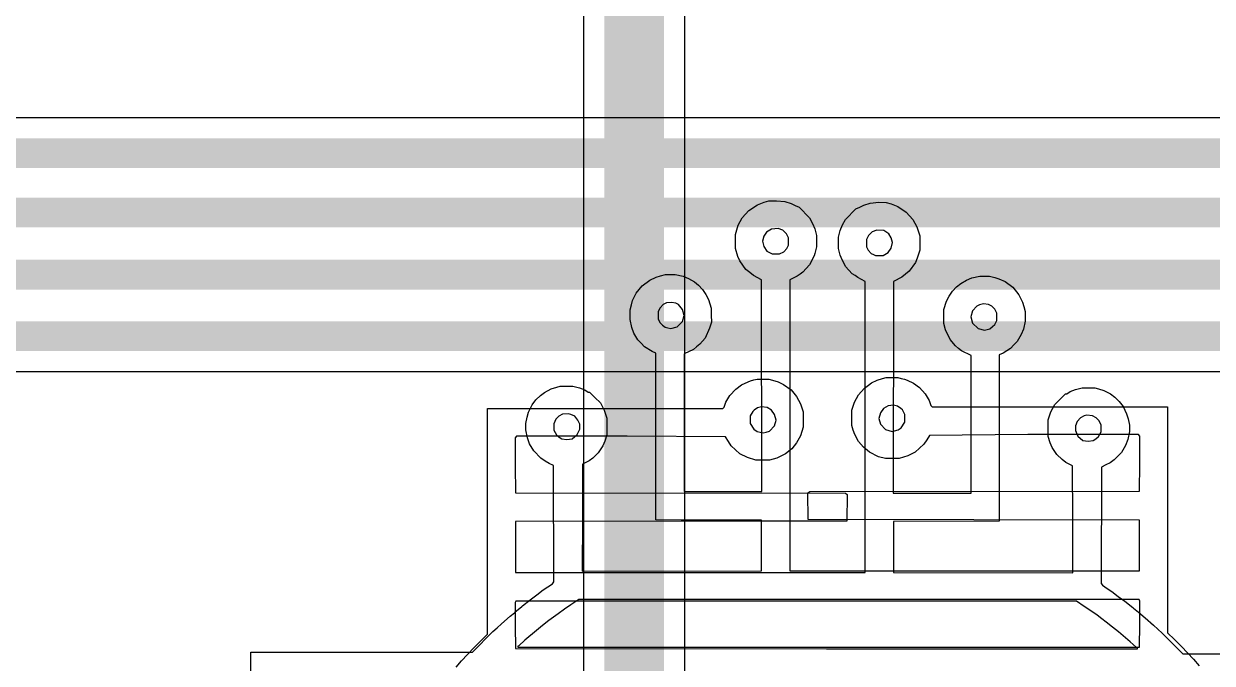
# Model space of a CAD drawing. Header units: inches. Extents: x -7 to 5163, y -3 to 5149.
# Drawn here: x 92.07 to 107.26, y 59.49 to 67.67 of the extents above; entities that cross this region are included whole.
import ezdxf

# ---------------------------------------------------------------- set-up
doc = ezdxf.new("R2010")
doc.units = ezdxf.units.IN
for name, color, linetype in [('Bottom Layer', 5, 'Continuous'), ('Bottom Overlay', 54, 'Continuous'), ('Top Layer', 1, 'Continuous'), ('Top Overlay', 2, 'Continuous')]:
    doc.layers.add(name, color=color, linetype=linetype)

# ---------------------------------------------------------------- blocks, each defined once
blk = doc.blocks.new('IMPORTED_IMAGE_B_1')
at = {"layer": 'Top Overlay'}
for p, q in [((10.525, -0.01), (10.635, 0)), ((10.635, 0), (10.729, -0.004)), ((10.211, -0.22), (10.344, -0.085)), ((10.344, -0.085), (10.395, -0.061)), ((10.395, -0.061), (10.446, -0.036)), ((10.446, -0.036), (10.525, -0.01)), ((10.729, -0.004), (10.792, -0.021)), ((10.792, -0.021), (10.878, -0.054)), ((10.878, -0.054), (10.986, -0.125)), ((10.986, -0.125), (11.072, -0.221)), ((10.143, -0.361), (10.171, -0.29)), ((10.171, -0.29), (10.211, -0.22)), ((11.072, -0.221), (11.122, -0.314)), ((10.121, -0.447), (10.143, -0.361)), ((10.121, -0.591), (10.121, -0.447)), ((10.504, -0.424), (10.479, -0.476)), ((10.551, -0.379), (10.504, -0.424)), ((10.504, -0.424), (10.504, -0.424)), ((10.611, -0.357), (10.551, -0.379)), ((10.551, -0.379), (10.551, -0.379)), ((10.699, -0.363), (10.611, -0.357)), ((10.611, -0.357), (10.611, -0.357)), ((10.762, -0.403), (10.699, -0.363)), ((10.699, -0.363), (10.699, -0.363)), ((10.794, -0.455), (10.762, -0.403)), ((10.762, -0.403), (10.762, -0.403)), ((10.811, -0.517), (10.794, -0.455)), ((10.794, -0.455), (10.794, -0.455)), ((11.122, -0.314), (11.159, -0.431)), ((11.159, -0.431), (11.159, -0.522)), ((10.143, -0.675), (10.121, -0.591)), ((10.479, -0.476), (10.479, -0.476)), ((10.479, -0.476), (10.479, -0.569)), ((10.479, -0.569), (10.479, -0.569)), ((10.479, -0.569), (10.501, -0.612)), ((10.756, -0.644), (10.793, -0.588)), ((10.793, -0.588), (10.811, -0.517)), ((10.793, -0.588), (10.793, -0.588)), ((10.811, -0.517), (10.811, -0.517)), ((11.159, -0.522), (11.159, -0.612)), ((10.153, -0.706), (10.143, -0.675)), ((10.21, -0.82), (10.153, -0.706)), ((10.501, -0.612), (10.501, -0.612)), ((10.501, -0.612), (10.54, -0.656)), ((10.54, -0.656), (10.54, -0.656)), ((10.54, -0.656), (10.568, -0.669)), ((10.568, -0.669), (10.568, -0.669)), ((10.568, -0.669), (10.595, -0.682)), ((10.595, -0.682), (10.595, -0.682)), ((10.595, -0.682), (10.69, -0.682)), ((10.69, -0.682), (10.756, -0.644)), ((10.69, -0.682), (10.69, -0.682)), ((10.756, -0.644), (10.756, -0.644)), ((11.126, -0.714), (11.103, -0.769)), ((11.159, -0.612), (11.126, -0.714)), ((10.295, -0.914), (10.21, -0.82)), ((11.023, -0.882), (10.976, -0.919)), ((11.103, -0.769), (11.023, -0.882)), ((10.332, -0.939), (10.295, -0.914)), ((10.368, -0.964), (10.332, -0.939)), ((10.462, -1.014), (10.368, -0.964)), ((10.462, -4.737), (10.462, -1.014)), ((10.823, -1.014), (10.819, -3.722)), ((10.929, -0.957), (10.823, -1.014)), ((10.976, -0.919), (10.929, -0.957)), ((11.631, -1.082), (11.683, -1.038)), ((11.683, -1.038), (11.756, -0.995)), ((11.756, -0.995), (11.827, -0.967)), ((11.827, -0.967), (11.929, -0.945)), ((11.929, -0.945), (12.052, -0.945)), ((12.052, -0.945), (12.117, -0.962)), ((12.117, -0.962), (12.172, -0.979)), ((12.172, -0.979), (12.252, -1.015)), ((12.252, -1.015), (12.349, -1.088)), ((11.502, -1.264), (11.535, -1.2)), ((11.535, -1.2), (11.578, -1.137)), ((11.578, -1.137), (11.631, -1.082)), ((12.349, -1.088), (12.427, -1.184)), ((12.427, -1.184), (12.472, -1.278)), ((11.467, -1.373), (11.502, -1.264)), ((11.887, -1.329), (11.834, -1.391)), ((11.921, -1.311), (11.887, -1.329)), ((11.887, -1.329), (11.887, -1.329)), ((11.976, -1.301), (11.921, -1.311)), ((11.921, -1.311), (11.921, -1.311)), ((12.039, -1.308), (11.976, -1.301)), ((11.976, -1.301), (11.976, -1.301)), ((12.081, -1.329), (12.039, -1.308)), ((12.039, -1.308), (12.039, -1.308)), ((12.121, -1.369), (12.081, -1.329)), ((12.081, -1.329), (12.081, -1.329)), ((12.472, -1.278), (12.489, -1.333)), ((12.489, -1.333), (12.505, -1.398)), ((11.466, -1.553), (11.467, -1.463)), ((11.467, -1.463), (11.467, -1.373)), ((11.834, -1.391), (11.814, -1.468)), ((11.814, -1.468), (11.814, -1.468)), ((11.814, -1.468), (11.835, -1.545)), ((11.834, -1.391), (11.834, -1.391)), ((12.146, -1.419), (12.121, -1.369)), ((12.121, -1.369), (12.121, -1.369)), ((12.121, -1.563), (12.146, -1.515)), ((12.146, -1.515), (12.146, -1.419)), ((12.146, -1.419), (12.146, -1.419)), ((12.146, -1.515), (12.146, -1.515)), ((12.505, -1.398), (12.505, -1.522)), ((11.488, -1.631), (11.466, -1.553)), ((11.547, -1.757), (11.488, -1.631)), ((11.835, -1.545), (11.835, -1.545)), ((11.835, -1.545), (11.905, -1.616)), ((11.905, -1.616), (11.905, -1.616)), ((11.905, -1.616), (11.985, -1.636)), ((11.985, -1.636), (12.057, -1.618)), ((11.985, -1.636), (11.985, -1.636)), ((12.057, -1.618), (12.089, -1.591)), ((12.057, -1.618), (12.057, -1.618)), ((12.089, -1.591), (12.121, -1.563)), ((12.089, -1.591), (12.089, -1.591)), ((12.121, -1.563), (12.121, -1.563)), ((12.484, -1.624), (12.455, -1.694)), ((12.505, -1.522), (12.484, -1.624)), ((11.615, -1.836), (11.547, -1.757)), ((12.404, -1.78), (12.362, -1.825)), ((12.455, -1.694), (12.404, -1.78)), ((11.654, -1.869), (11.615, -1.836)), ((11.693, -1.903), (11.654, -1.869)), ((11.815, -1.961), (11.693, -1.903)), ((11.815, -3.722), (11.815, -1.961)), ((12.224, -1.931), (12.176, -1.951)), ((12.176, -1.951), (12.176, -4.082)), ((12.319, -1.87), (12.224, -1.931)), ((12.362, -1.825), (12.319, -1.87)), ((8.995, -2.285), (9.039, -2.274)), ((9.039, -2.274), (9.082, -2.263)), ((9.082, -2.263), (9.232, -2.263)), ((9.232, -2.263), (9.278, -2.277)), ((9.278, -2.277), (9.348, -2.298)), ((8.732, -2.471), (8.807, -2.39)), ((8.807, -2.39), (8.881, -2.335)), ((8.881, -2.335), (8.964, -2.296)), ((8.964, -2.296), (8.995, -2.285)), ((9.348, -2.298), (9.419, -2.332)), ((9.419, -2.332), (9.514, -2.401)), ((9.514, -2.401), (9.585, -2.486)), ((13.04, -2.451), (13.082, -2.422)), ((13.082, -2.422), (13.152, -2.394)), ((13.152, -2.394), (13.235, -2.373)), ((13.235, -2.373), (13.397, -2.373)), ((13.397, -2.373), (13.442, -2.386)), ((13.442, -2.386), (13.513, -2.407)), ((13.513, -2.407), (13.599, -2.452)), ((8.659, -2.62), (8.68, -2.558)), ((8.68, -2.558), (8.732, -2.471)), ((9.585, -2.486), (9.635, -2.578)), ((9.635, -2.578), (9.669, -2.682)), ((12.885, -2.588), (12.954, -2.52)), ((12.954, -2.52), (13.023, -2.451)), ((13.023, -2.451), (13.04, -2.451)), ((13.599, -2.452), (13.651, -2.492)), ((13.651, -2.492), (13.71, -2.549)), ((13.71, -2.549), (13.758, -2.612)), ((5.635, -5.527), (5.635, -2.639)), ((5.635, -2.639), (8.644, -2.639)), ((8.644, -2.639), (8.659, -2.62)), ((9.024, -2.676), (8.992, -2.734)), ((8.992, -2.734), (8.992, -2.734)), ((8.992, -2.734), (8.992, -2.832)), ((9.043, -2.658), (9.024, -2.676)), ((9.024, -2.676), (9.024, -2.676)), ((9.086, -2.629), (9.043, -2.658)), ((9.043, -2.658), (9.043, -2.658)), ((9.137, -2.617), (9.086, -2.629)), ((9.086, -2.629), (9.086, -2.629)), ((9.207, -2.625), (9.137, -2.617)), ((9.137, -2.617), (9.137, -2.617)), ((9.266, -2.658), (9.207, -2.625)), ((9.207, -2.625), (9.207, -2.625)), ((9.304, -2.714), (9.266, -2.658)), ((9.266, -2.658), (9.266, -2.658)), ((9.324, -2.786), (9.304, -2.714)), ((9.304, -2.714), (9.304, -2.714)), ((9.669, -2.682), (9.67, -2.878)), ((12.8, -2.784), (12.836, -2.682)), ((12.836, -2.682), (12.885, -2.588)), ((13.262, -2.734), (13.212, -2.757)), ((13.293, -2.726), (13.262, -2.734)), ((13.262, -2.734), (13.262, -2.734)), ((13.367, -2.733), (13.293, -2.726)), ((13.293, -2.726), (13.293, -2.726)), ((13.414, -2.757), (13.367, -2.733)), ((13.367, -2.733), (13.367, -2.733)), ((13.758, -2.612), (13.804, -2.706)), ((13.804, -2.706), (13.822, -2.769)), ((8.992, -2.832), (8.992, -2.832)), ((8.992, -2.832), (9.038, -2.905)), ((9.239, -2.928), (9.302, -2.861)), ((9.302, -2.861), (9.324, -2.786)), ((9.302, -2.861), (9.302, -2.861)), ((9.324, -2.786), (9.324, -2.786)), ((9.67, -2.878), (9.651, -2.934)), ((12.8, -2.89), (12.8, -2.784)), ((13.171, -2.806), (13.148, -2.861)), ((13.148, -2.861), (13.148, -2.861)), ((13.148, -2.861), (13.148, -2.922)), ((13.212, -2.757), (13.171, -2.806)), ((13.171, -2.806), (13.171, -2.806)), ((13.212, -2.757), (13.212, -2.757)), ((13.454, -2.797), (13.414, -2.757)), ((13.414, -2.757), (13.414, -2.757)), ((13.478, -2.853), (13.454, -2.797)), ((13.454, -2.797), (13.454, -2.797)), ((13.478, -2.937), (13.478, -2.853)), ((13.478, -2.853), (13.478, -2.853)), ((13.822, -2.769), (13.839, -2.852)), ((13.839, -2.852), (13.839, -2.933)), ((6.005, -2.992), (5.987, -3.014)), ((5.987, -3.014), (5.989, -3.366)), ((7.419, -2.992), (6.005, -2.992)), ((8.677, -3.003), (7.419, -2.992)), ((8.713, -3.06), (8.677, -3.003)), ((9.038, -2.905), (9.038, -2.905)), ((9.038, -2.905), (9.079, -2.932)), ((9.079, -2.932), (9.079, -2.932)), ((9.079, -2.932), (9.156, -2.952)), ((9.156, -2.952), (9.197, -2.94)), ((9.156, -2.952), (9.156, -2.952)), ((9.197, -2.94), (9.239, -2.928)), ((9.197, -2.94), (9.197, -2.94)), ((9.239, -2.928), (9.239, -2.928)), ((9.633, -2.99), (9.584, -3.079)), ((9.651, -2.934), (9.633, -2.99)), ((12.8, -2.996), (12.8, -2.89)), ((12.826, -3.078), (12.8, -2.996)), ((13.148, -2.922), (13.148, -2.922)), ((13.148, -2.922), (13.182, -2.993)), ((13.182, -2.993), (13.182, -2.993)), ((13.182, -2.993), (13.245, -3.046)), ((13.377, -3.047), (13.41, -3.027)), ((13.41, -3.027), (13.445, -2.996)), ((13.41, -3.027), (13.41, -3.027)), ((13.445, -2.996), (13.478, -2.937)), ((13.445, -2.996), (13.445, -2.996)), ((13.478, -2.937), (13.478, -2.937)), ((13.817, -3.035), (13.791, -3.11)), ((13.839, -2.933), (13.817, -3.035)), ((8.749, -3.117), (8.713, -3.06)), ((8.805, -3.168), (8.749, -3.117)), ((8.86, -3.218), (8.805, -3.168)), ((9.522, -3.153), (9.444, -3.219)), ((9.584, -3.079), (9.522, -3.153)), ((12.853, -3.137), (12.826, -3.078)), ((12.912, -3.226), (12.853, -3.137)), ((13.245, -3.046), (13.245, -3.046)), ((13.245, -3.046), (13.279, -3.052)), ((13.279, -3.052), (13.279, -3.052)), ((13.279, -3.052), (13.314, -3.057)), ((13.314, -3.057), (13.377, -3.047)), ((13.314, -3.057), (13.314, -3.057)), ((13.377, -3.047), (13.377, -3.047)), ((13.791, -3.11), (13.737, -3.202)), ((8.956, -3.266), (8.86, -3.218)), ((9.065, -3.3), (8.956, -3.266)), ((9.239, -3.3), (9.065, -3.3)), ((9.331, -3.275), (9.239, -3.3)), ((9.444, -3.219), (9.331, -3.275)), ((12.98, -3.292), (12.912, -3.226)), ((13.027, -3.328), (12.98, -3.292)), ((13.113, -3.373), (13.027, -3.328)), ((13.592, -3.333), (13.537, -3.361)), ((13.646, -3.296), (13.592, -3.333)), ((13.737, -3.202), (13.646, -3.296)), ((5.989, -3.366), (5.992, -3.718)), ((13.115, -4.057), (13.113, -3.373)), ((13.482, -3.39), (13.478, -4.877)), ((13.537, -3.361), (13.482, -3.39)), ((5.992, -3.718), (10.21, -3.722)), ((10.21, -3.722), (10.231, -3.739)), ((10.231, -3.739), (10.227, -4.078)), ((10.819, -3.722), (11.815, -3.722)), ((8.109, -4.082), (5.992, -4.086)), ((5.992, -4.086), (5.992, -4.737)), ((10.227, -4.078), (8.109, -4.082)), ((12.176, -4.082), (10.823, -4.086)), ((10.823, -4.086), (10.823, -4.737)), ((13.117, -4.741), (13.115, -4.057)), ((5.992, -4.737), (10.462, -4.737)), ((10.823, -4.737), (13.117, -4.741)), ((13.478, -4.877), (13.497, -4.9)), ((13.497, -4.9), (13.556, -4.94)), ((13.556, -4.94), (13.615, -4.979)), ((13.615, -4.979), (13.697, -5.042)), ((5.995, -5.102), (5.987, -5.122)), ((5.987, -5.122), (5.987, -5.122)), ((5.987, -5.122), (5.989, -5.416)), ((13.162, -5.102), (5.995, -5.102)), ((5.995, -5.102), (5.995, -5.102)), ((13.262, -5.17), (13.162, -5.102)), ((13.162, -5.102), (13.162, -5.102)), ((13.697, -5.042), (13.78, -5.105)), ((13.78, -5.105), (13.882, -5.183)), ((13.344, -5.227), (13.262, -5.17)), ((13.262, -5.17), (13.262, -5.17)), ((13.426, -5.284), (13.344, -5.227)), ((13.344, -5.227), (13.344, -5.227)), ((13.485, -5.328), (13.426, -5.284)), ((13.426, -5.284), (13.426, -5.284)), ((13.882, -5.183), (13.89, -5.192)), ((13.89, -5.192), (13.976, -5.263)), ((13.976, -5.263), (13.984, -5.271)), ((13.984, -5.271), (14.039, -5.316)), ((14.039, -5.316), (14.148, -5.412)), ((5.989, -5.416), (5.989, -5.416)), ((5.989, -5.416), (5.992, -5.71)), ((13.544, -5.372), (13.485, -5.328)), ((13.485, -5.328), (13.485, -5.328)), ((13.623, -5.435), (13.544, -5.372)), ((13.544, -5.372), (13.544, -5.372)), ((13.701, -5.497), (13.623, -5.435)), ((13.623, -5.435), (13.623, -5.435)), ((14.148, -5.412), (14.203, -5.463)), ((14.203, -5.463), (14.258, -5.513)), ((5.457, -5.702), (5.546, -5.615)), ((5.546, -5.615), (5.635, -5.527)), ((13.85, -5.623), (13.701, -5.497)), ((13.701, -5.497), (13.701, -5.497)), ((14.258, -5.513), (14.521, -5.776)), ((5.38, -5.784), (5.457, -5.702)), ((5.992, -5.71), (5.992, -5.71)), ((5.992, -5.71), (9.966, -5.712)), ((9.966, -5.712), (9.966, -5.712)), ((9.966, -5.712), (13.941, -5.714)), ((13.926, -5.694), (13.85, -5.623)), ((13.85, -5.623), (13.85, -5.623)), ((13.941, -5.699), (13.926, -5.694)), ((13.926, -5.694), (13.926, -5.694)), ((13.941, -5.714), (13.941, -5.699)), ((13.941, -5.699), (13.941, -5.699)), ((13.941, -5.714), (13.941, -5.714)), ((5.231, -5.949), (5.303, -5.867)), ((5.303, -5.867), (5.38, -5.784)), ((14.521, -5.776), (17.352, -5.776))]:
    blk.add_line(p, q, dxfattribs=at)
blk = doc.blocks.new('IMPORTED_IMAGE_B_2')
at = {"layer": 'Bottom Overlay'}
for p, q in [((9.267, -0.004), (9.361, 0)), ((9.361, 0), (9.471, -0.01)), ((8.924, -0.221), (9.01, -0.125)), ((9.01, -0.125), (9.118, -0.054)), ((9.118, -0.054), (9.205, -0.021)), ((9.205, -0.021), (9.267, -0.004)), ((9.471, -0.01), (9.55, -0.036)), ((9.55, -0.036), (9.601, -0.061)), ((9.601, -0.061), (9.652, -0.085)), ((9.652, -0.085), (9.786, -0.22)), ((8.874, -0.314), (8.924, -0.221)), ((9.786, -0.22), (9.825, -0.29)), ((9.825, -0.29), (9.854, -0.361)), ((8.837, -0.431), (8.874, -0.314)), ((8.837, -0.522), (8.837, -0.431)), ((9.202, -0.455), (9.185, -0.517)), ((9.234, -0.403), (9.202, -0.455)), ((9.202, -0.455), (9.202, -0.455)), ((9.297, -0.363), (9.234, -0.403)), ((9.234, -0.403), (9.234, -0.403)), ((9.385, -0.357), (9.297, -0.363)), ((9.297, -0.363), (9.297, -0.363)), ((9.446, -0.379), (9.385, -0.357)), ((9.385, -0.357), (9.385, -0.357)), ((9.492, -0.424), (9.446, -0.379)), ((9.446, -0.379), (9.446, -0.379)), ((9.517, -0.476), (9.492, -0.424)), ((9.492, -0.424), (9.492, -0.424)), ((9.854, -0.361), (9.875, -0.447)), ((9.875, -0.447), (9.875, -0.591)), ((8.837, -0.612), (8.837, -0.522)), ((9.185, -0.517), (9.185, -0.517)), ((9.185, -0.517), (9.203, -0.588)), ((9.203, -0.588), (9.203, -0.588)), ((9.203, -0.588), (9.24, -0.644)), ((9.495, -0.612), (9.517, -0.569)), ((9.517, -0.569), (9.517, -0.476)), ((9.517, -0.476), (9.517, -0.476)), ((9.517, -0.569), (9.517, -0.569)), ((9.875, -0.591), (9.853, -0.675)), ((8.87, -0.714), (8.837, -0.612)), ((8.894, -0.769), (8.87, -0.714)), ((9.24, -0.644), (9.24, -0.644)), ((9.24, -0.644), (9.307, -0.682)), ((9.307, -0.682), (9.307, -0.682)), ((9.307, -0.682), (9.401, -0.682)), ((9.401, -0.682), (9.456, -0.656)), ((9.401, -0.682), (9.401, -0.682)), ((9.456, -0.656), (9.495, -0.612)), ((9.456, -0.656), (9.456, -0.656)), ((9.495, -0.612), (9.495, -0.612)), ((9.843, -0.706), (9.786, -0.82)), ((9.853, -0.675), (9.843, -0.706)), ((8.973, -0.882), (8.894, -0.769)), ((9.02, -0.919), (8.973, -0.882)), ((9.786, -0.82), (9.701, -0.914)), ((7.647, -1.088), (7.744, -1.015)), ((7.744, -1.015), (7.824, -0.979)), ((7.824, -0.979), (7.879, -0.962)), ((7.879, -0.962), (7.944, -0.945)), ((7.944, -0.945), (8.067, -0.945)), ((8.067, -0.945), (8.169, -0.967)), ((8.169, -0.967), (8.24, -0.995)), ((8.24, -0.995), (8.313, -1.038)), ((8.313, -1.038), (8.365, -1.082)), ((9.067, -0.957), (9.02, -0.919)), ((9.173, -1.014), (9.067, -0.957)), ((9.177, -3.722), (9.173, -1.014)), ((9.628, -0.964), (9.534, -1.014)), ((9.534, -1.014), (9.534, -4.737)), ((9.664, -0.939), (9.628, -0.964)), ((9.701, -0.914), (9.664, -0.939)), ((7.524, -1.278), (7.569, -1.184)), ((7.569, -1.184), (7.647, -1.088)), ((8.365, -1.082), (8.418, -1.137)), ((8.418, -1.137), (8.461, -1.2)), ((8.461, -1.2), (8.494, -1.264)), ((7.491, -1.398), (7.508, -1.333)), ((7.508, -1.333), (7.524, -1.278)), ((7.915, -1.329), (7.875, -1.369)), ((7.958, -1.308), (7.915, -1.329)), ((7.915, -1.329), (7.915, -1.329)), ((8.02, -1.301), (7.958, -1.308)), ((7.958, -1.308), (7.958, -1.308)), ((8.075, -1.311), (8.02, -1.301)), ((8.02, -1.301), (8.02, -1.301)), ((8.109, -1.329), (8.075, -1.311)), ((8.075, -1.311), (8.075, -1.311)), ((8.162, -1.391), (8.109, -1.329)), ((8.109, -1.329), (8.109, -1.329)), ((8.494, -1.264), (8.529, -1.373)), ((7.491, -1.522), (7.491, -1.398)), ((7.875, -1.369), (7.85, -1.419)), ((7.85, -1.419), (7.85, -1.419)), ((7.85, -1.419), (7.85, -1.515)), ((7.85, -1.515), (7.85, -1.515)), ((7.85, -1.515), (7.875, -1.563)), ((7.875, -1.369), (7.875, -1.369)), ((8.161, -1.545), (8.182, -1.468)), ((8.182, -1.468), (8.162, -1.391)), ((8.162, -1.391), (8.162, -1.391)), ((8.182, -1.468), (8.182, -1.468)), ((8.529, -1.373), (8.529, -1.463)), ((8.529, -1.463), (8.53, -1.553)), ((7.513, -1.624), (7.491, -1.522)), ((7.541, -1.694), (7.513, -1.624)), ((7.875, -1.563), (7.875, -1.563)), ((7.875, -1.563), (7.907, -1.591)), ((7.907, -1.591), (7.907, -1.591)), ((7.907, -1.591), (7.939, -1.618)), ((7.939, -1.618), (7.939, -1.618)), ((7.939, -1.618), (7.975, -1.627)), ((7.975, -1.627), (7.975, -1.627)), ((7.975, -1.627), (8.011, -1.636)), ((8.011, -1.636), (8.091, -1.616)), ((8.011, -1.636), (8.011, -1.636)), ((8.091, -1.616), (8.161, -1.545)), ((8.091, -1.616), (8.091, -1.616)), ((8.161, -1.545), (8.161, -1.545)), ((8.508, -1.631), (8.449, -1.757)), ((8.53, -1.553), (8.508, -1.631)), ((7.592, -1.78), (7.541, -1.694)), ((7.634, -1.825), (7.592, -1.78)), ((8.449, -1.757), (8.381, -1.836)), ((7.677, -1.87), (7.634, -1.825)), ((7.772, -1.931), (7.677, -1.87)), ((7.82, -1.951), (7.772, -1.931)), ((7.82, -4.082), (7.82, -1.951)), ((8.303, -1.903), (8.181, -1.961)), ((8.181, -1.961), (8.181, -3.722)), ((8.342, -1.869), (8.303, -1.903)), ((8.381, -1.836), (8.342, -1.869)), ((10.648, -2.298), (10.718, -2.277)), ((10.718, -2.277), (10.764, -2.263)), ((10.764, -2.263), (10.914, -2.263)), ((10.914, -2.263), (10.958, -2.274)), ((10.958, -2.274), (11.001, -2.285)), ((6.397, -2.452), (6.483, -2.407)), ((6.483, -2.407), (6.554, -2.386)), ((6.554, -2.386), (6.599, -2.373)), ((6.599, -2.373), (6.761, -2.373)), ((6.761, -2.373), (6.844, -2.394)), ((6.844, -2.394), (6.914, -2.422)), ((6.914, -2.422), (6.956, -2.451)), ((10.411, -2.486), (10.482, -2.401)), ((10.482, -2.401), (10.577, -2.332)), ((10.577, -2.332), (10.648, -2.298)), ((11.001, -2.285), (11.032, -2.296)), ((11.032, -2.296), (11.115, -2.335)), ((11.115, -2.335), (11.189, -2.39)), ((11.189, -2.39), (11.265, -2.471)), ((6.238, -2.612), (6.286, -2.549)), ((6.286, -2.549), (6.345, -2.492)), ((6.345, -2.492), (6.397, -2.452)), ((6.956, -2.451), (6.973, -2.451)), ((6.973, -2.451), (7.042, -2.52)), ((7.042, -2.52), (7.111, -2.588)), ((10.327, -2.682), (10.361, -2.578)), ((10.361, -2.578), (10.411, -2.486)), ((11.265, -2.471), (11.316, -2.558)), ((11.316, -2.558), (11.337, -2.62)), ((6.174, -2.769), (6.192, -2.706)), ((6.192, -2.706), (6.238, -2.612)), ((6.629, -2.733), (6.582, -2.757)), ((6.703, -2.726), (6.629, -2.733)), ((6.629, -2.733), (6.629, -2.733)), ((6.734, -2.734), (6.703, -2.726)), ((6.703, -2.726), (6.703, -2.726)), ((6.784, -2.757), (6.734, -2.734)), ((6.734, -2.734), (6.734, -2.734)), ((7.111, -2.588), (7.16, -2.682)), ((7.16, -2.682), (7.196, -2.784)), ((10.326, -2.878), (10.327, -2.682)), ((10.692, -2.714), (10.672, -2.786)), ((10.73, -2.658), (10.692, -2.714)), ((10.692, -2.714), (10.692, -2.714)), ((10.789, -2.625), (10.73, -2.658)), ((10.73, -2.658), (10.73, -2.658)), ((10.859, -2.617), (10.789, -2.625)), ((10.789, -2.625), (10.789, -2.625)), ((10.91, -2.629), (10.859, -2.617)), ((10.859, -2.617), (10.859, -2.617)), ((10.954, -2.658), (10.91, -2.629)), ((10.91, -2.629), (10.91, -2.629)), ((10.972, -2.676), (10.954, -2.658)), ((10.954, -2.658), (10.954, -2.658)), ((11.005, -2.734), (10.972, -2.676)), ((10.972, -2.676), (10.972, -2.676)), ((11.005, -2.832), (11.005, -2.734)), ((11.005, -2.734), (11.005, -2.734)), ((11.337, -2.62), (11.352, -2.639)), ((11.352, -2.639), (14.361, -2.639)), ((14.361, -2.639), (14.361, -5.527)), ((6.158, -2.852), (6.174, -2.769)), ((6.158, -2.933), (6.158, -2.852)), ((6.542, -2.797), (6.518, -2.853)), ((6.518, -2.853), (6.518, -2.853)), ((6.518, -2.853), (6.518, -2.937)), ((6.582, -2.757), (6.542, -2.797)), ((6.542, -2.797), (6.542, -2.797)), ((6.582, -2.757), (6.582, -2.757)), ((6.825, -2.806), (6.784, -2.757)), ((6.784, -2.757), (6.784, -2.757)), ((6.848, -2.861), (6.825, -2.806)), ((6.825, -2.806), (6.825, -2.806)), ((6.848, -2.922), (6.848, -2.861)), ((6.848, -2.861), (6.848, -2.861)), ((7.196, -2.784), (7.196, -2.89)), ((10.345, -2.934), (10.326, -2.878)), ((10.672, -2.786), (10.672, -2.786)), ((10.672, -2.786), (10.694, -2.861)), ((10.694, -2.861), (10.694, -2.861)), ((10.694, -2.861), (10.758, -2.928)), ((10.958, -2.905), (11.005, -2.832)), ((11.005, -2.832), (11.005, -2.832)), ((6.179, -3.035), (6.158, -2.933)), ((6.205, -3.11), (6.179, -3.035)), ((6.518, -2.937), (6.518, -2.937)), ((6.518, -2.937), (6.551, -2.996)), ((6.551, -2.996), (6.551, -2.996)), ((6.551, -2.996), (6.586, -3.027)), ((6.586, -3.027), (6.586, -3.027)), ((6.586, -3.027), (6.62, -3.047)), ((6.752, -3.046), (6.814, -2.993)), ((6.814, -2.993), (6.848, -2.922)), ((6.814, -2.993), (6.814, -2.993)), ((6.848, -2.922), (6.848, -2.922)), ((7.196, -2.996), (7.17, -3.078)), ((7.196, -2.89), (7.196, -2.996)), ((10.363, -2.99), (10.345, -2.934)), ((10.412, -3.079), (10.363, -2.99)), ((10.758, -2.928), (10.758, -2.928)), ((10.758, -2.928), (10.799, -2.94)), ((10.799, -2.94), (10.799, -2.94)), ((10.799, -2.94), (10.84, -2.952)), ((10.84, -2.952), (10.917, -2.932)), ((10.84, -2.952), (10.84, -2.952)), ((10.917, -2.932), (10.958, -2.905)), ((10.917, -2.932), (10.917, -2.932)), ((10.958, -2.905), (10.958, -2.905)), ((11.319, -3.003), (11.283, -3.06)), ((12.577, -2.992), (11.319, -3.003)), ((13.991, -2.992), (12.577, -2.992)), ((14.009, -3.014), (13.991, -2.992)), ((14.007, -3.366), (14.009, -3.014)), ((6.259, -3.202), (6.205, -3.11)), ((6.62, -3.047), (6.62, -3.047)), ((6.62, -3.047), (6.682, -3.057)), ((6.682, -3.057), (6.752, -3.046)), ((6.682, -3.057), (6.682, -3.057)), ((6.752, -3.046), (6.752, -3.046)), ((7.143, -3.137), (7.084, -3.226)), ((7.17, -3.078), (7.143, -3.137)), ((10.474, -3.153), (10.412, -3.079)), ((10.552, -3.219), (10.474, -3.153)), ((11.191, -3.168), (11.136, -3.218)), ((11.247, -3.117), (11.191, -3.168)), ((11.283, -3.06), (11.247, -3.117)), ((6.35, -3.296), (6.259, -3.202)), ((6.404, -3.333), (6.35, -3.296)), ((6.459, -3.361), (6.404, -3.333)), ((6.969, -3.328), (6.883, -3.373)), ((7.016, -3.292), (6.969, -3.328)), ((7.084, -3.226), (7.016, -3.292)), ((10.665, -3.275), (10.552, -3.219)), ((10.758, -3.3), (10.665, -3.275)), ((10.931, -3.3), (10.758, -3.3)), ((11.04, -3.266), (10.931, -3.3)), ((11.136, -3.218), (11.04, -3.266)), ((6.514, -3.39), (6.459, -3.361)), ((6.518, -4.877), (6.514, -3.39)), ((6.883, -3.373), (6.881, -4.057)), ((14.005, -3.718), (14.007, -3.366)), ((8.181, -3.722), (9.177, -3.722)), ((9.765, -3.739), (9.787, -3.722)), ((9.769, -4.078), (9.765, -3.739)), ((9.787, -3.722), (14.005, -3.718)), ((6.881, -4.057), (6.879, -4.741)), ((9.173, -4.086), (7.82, -4.082)), ((9.173, -4.737), (9.173, -4.086)), ((11.887, -4.082), (9.769, -4.078)), ((14.005, -4.086), (11.887, -4.082)), ((14.005, -4.737), (14.005, -4.086)), ((6.879, -4.741), (9.173, -4.737)), ((9.534, -4.737), (14.005, -4.737)), ((6.299, -5.042), (6.381, -4.979)), ((6.381, -4.979), (6.44, -4.94)), ((6.44, -4.94), (6.499, -4.9)), ((6.499, -4.9), (6.518, -4.877)), ((6.114, -5.183), (6.216, -5.105)), ((6.216, -5.105), (6.299, -5.042)), ((6.834, -5.102), (6.734, -5.17)), ((14.001, -5.102), (6.834, -5.102)), ((6.834, -5.102), (6.834, -5.102)), ((14.009, -5.122), (14.001, -5.102)), ((14.001, -5.102), (14.001, -5.102)), ((14.007, -5.416), (14.009, -5.122)), ((14.009, -5.122), (14.009, -5.122)), ((5.848, -5.412), (5.958, -5.316)), ((5.958, -5.316), (6.012, -5.271)), ((6.012, -5.271), (6.02, -5.263)), ((6.02, -5.263), (6.107, -5.192)), ((6.107, -5.192), (6.114, -5.183)), ((6.57, -5.284), (6.511, -5.328)), ((6.652, -5.227), (6.57, -5.284)), ((6.57, -5.284), (6.57, -5.284)), ((6.734, -5.17), (6.652, -5.227)), ((6.652, -5.227), (6.652, -5.227)), ((6.734, -5.17), (6.734, -5.17)), ((5.738, -5.513), (5.793, -5.463)), ((5.793, -5.463), (5.848, -5.412)), ((6.373, -5.435), (6.295, -5.497)), ((6.452, -5.372), (6.373, -5.435)), ((6.373, -5.435), (6.373, -5.435)), ((6.511, -5.328), (6.452, -5.372)), ((6.452, -5.372), (6.452, -5.372)), ((6.511, -5.328), (6.511, -5.328)), ((14.005, -5.71), (14.007, -5.416)), ((14.007, -5.416), (14.007, -5.416)), ((5.475, -5.776), (5.738, -5.513)), ((6.295, -5.497), (6.146, -5.623)), ((6.295, -5.497), (6.295, -5.497)), ((14.361, -5.527), (14.45, -5.615)), ((14.45, -5.615), (14.539, -5.702)), ((6.07, -5.694), (6.056, -5.699)), ((6.056, -5.699), (6.056, -5.699)), ((6.056, -5.699), (6.056, -5.707)), ((6.056, -5.707), (6.056, -5.707)), ((6.056, -5.707), (6.056, -5.714)), ((6.056, -5.714), (10.03, -5.712)), ((6.056, -5.714), (6.056, -5.714)), ((6.146, -5.623), (6.07, -5.694)), ((6.07, -5.694), (6.07, -5.694)), ((6.146, -5.623), (6.146, -5.623)), ((10.03, -5.712), (14.005, -5.71)), ((10.03, -5.712), (10.03, -5.712)), ((14.005, -5.71), (14.005, -5.71)), ((14.539, -5.702), (14.616, -5.784)), ((2.644, -8.787), (2.644, -5.776)), ((2.644, -5.776), (5.475, -5.776)), ((14.616, -5.784), (14.693, -5.867)), ((14.693, -5.867), (14.765, -5.949))]:
    blk.add_line(p, q, dxfattribs=at)

msp = doc.modelspace()

# ---------------------------------------------------------------- linework, layer by layer
at = {"layer": 'Bottom Layer'}
for p, q in [((99.225, 127.965), (99.225, 11.321)), ((100.52, 11.053), (100.52, 127.965))]:
    msp.add_line(p, q, dxfattribs=at)
msp.add_lwpolyline([(99.873, 11.053, 0.762, 0.762, 0), (99.873, 142.471, 0.762, 0.762, 0)], format="xyseb", dxfattribs=at)
at = {"layer": 'Top Layer'}
for p, q in [((122.963, 66.465), (36.886, 66.465)), ((35.23, 63.218), (121.169, 63.218))]:
    msp.add_line(p, q, dxfattribs=at)
for points in [[(36.698, 66.012, 0.381, 0.381, 0), (122.963, 66.012, 0.381, 0.381, 0)], [(36.157, 65.254, 0.381, 0.381, 0), (122.355, 65.254, 0.381, 0.381, 0)], [(35.697, 64.459, 0.381, 0.381, 0), (121.889, 64.459, 0.381, 0.381, 0)], [(35.23, 63.671, 0.381, 0.381, 0), (121.357, 63.671, 0.381, 0.381, 0)]]:
    msp.add_lwpolyline(points, format="xyseb", dxfattribs=at)

# ---------------------------------------------------------------- block references
for name, p in [('IMPORTED_IMAGE_B_2', (92.329, 65.405)), ('IMPORTED_IMAGE_B_1', (92.364, 65.385))]:
    msp.add_blockref(name, p)

doc.saveas('drawing.dxf')
